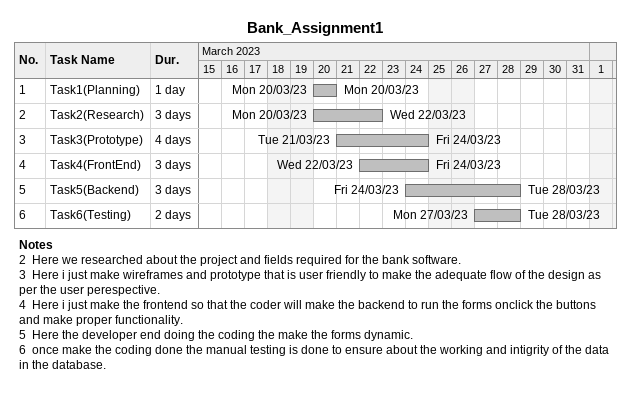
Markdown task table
Bank_Assignment1

| ID | Task | Duration | Start | Finish |
|---|---|---|---|---|
| 1 | Task1(Planning) | 1d | 2023-03-20 | 2023-03-20 |
| 2 | Task2(Research) | 3d | 2023-03-20 | 2023-03-22 |
| 3 | Task3(Prototype) | 4d | 2023-03-21 | 2023-03-24 |
| 4 | Task4(FrontEnd) | 3d | 2023-03-22 | 2023-03-24 |
| 5 | Task5(Backend) | 3d | 2023-03-24 | 2023-03-28 |
| 6 | Task6(Testing) | 2d | 2023-03-27 | 2023-03-28 |

Notes
- 2: Here we researched about the project and fields required for the bank software.
- 3: Here i just make wireframes and prototype that is user friendly to make the adequate flow of the design as per the user perespective.
- 4: Here i just make the frontend so that the coder will make the backend to run the forms onclick the buttons and make proper functionality.
- 5: Here the developer end doing the coding the make the forms dynamic.
- 6: once make the coding done the manual testing is done to ensure about the working and intigrity of the data in the database.
